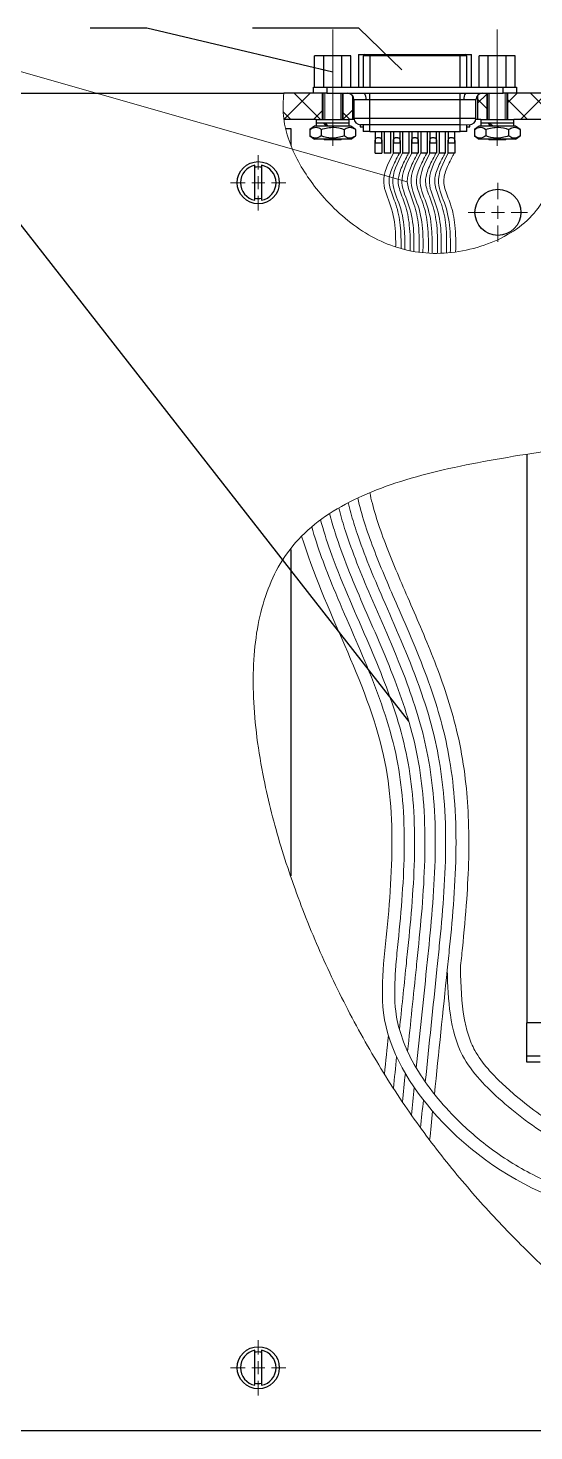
# Model space of a CAD drawing. Header units: millimetres. Extents: x 7140 to 8879, y -16257 to -5062.
# Drawn here: x 7286.9 to 7325.3, y -13418.6 to -13312 of the extents above; entities that cross this region are included whole.
import ezdxf

# ---------------------------------------------------------------- set-up
doc = ezdxf.new("R2010")
doc.units = ezdxf.units.MM
doc.linetypes.add('CENTERX2', pattern=[101.6, 63.5, -12.7, 12.7, -12.7])
doc.layers.add('OSN', color=7, linetype='Continuous', lineweight=60)
doc.layers.add('КА тонкая', color=7, linetype='Continuous', lineweight=15)
doc.styles.get("Standard").update_dxf_attribs({"font": 'ARIALN.TTF', "height": 3.4})
doc.dimstyles.new('SLDDIMSTYLE0', dxfattribs={"dimtxt": 0.18, "dimasz": 3.5, "dimexe": 0, "dimexo": 0.0625, "dimgap": 0, "dimtad": 0, "dimtih": 1, "dimtoh": 1, "dimdec": 0, "dimrnd": 1e-09, "dimzin": 0, "dimdsep": 46, "dimtxsty": 'Standard', "dimblk1": 'NONE', "dimblk2": 'NONE', "dimsah": 1, "dimcen": 0.09, "dimadec": 0, "dimazin": 0, "dimtfac": 3.5, "dimtdec": 0, "dimtofl": 0, "dimtmove": 0, "dimatfit": 3, "dimldrblk": 'NONE', "dimfxl": 1, "dimfrac": 2, "dimtolj": 1, "dimtzin": 0, "dimarcsym": 0})

# ---------------------------------------------------------------- blocks, each defined once
blk = doc.blocks.new('_None')
blk = doc.blocks.new('SW_CENTERMARKSYMBOL_4')
at = {"color": 0, "linetype": 'Continuous', "lineweight": 0}
for p, q in [((0, 1), (0, 2.25)), ((-1, 0), (-2.25, 0)), ((0, 0), (-0.5, 0)), ((0, 0), (0, 0.5)), ((0, 0), (0, -0.5)), ((0, 0), (0.5, 0)), ((1, 0), (2.25, 0)), ((0, -1), (0, -2.25))]:
    blk.add_line(p, q, dxfattribs=at)
blk = doc.blocks.new('SW_CENTERMARKSYMBOL_6')
at = {"color": 0, "linetype": 'Continuous', "lineweight": 0}
for p, q in [((0, 1), (0, 2.1)), ((-1, 0), (-2.1, 0)), ((0, 0), (-0.5, 0)), ((0, 0), (0, 0.5)), ((0, 0), (0, -0.5)), ((0, 0), (0.5, 0)), ((1, 0), (2.1, 0)), ((0, -1), (0, -2.1))]:
    blk.add_line(p, q, dxfattribs=at)
blk = doc.blocks.new('SW_CENTERMARKSYMBOL_7')
at = {"color": 0, "linetype": 'Continuous', "lineweight": 0}
for p, q in [((0, 1), (0, 2.1)), ((-1, 0), (-2.1, 0)), ((0, 0), (-0.5, 0)), ((0, 0), (0, 0.5)), ((0, 0), (0, -0.5)), ((0, 0), (0.5, 0)), ((1, 0), (2.1, 0)), ((0, -1), (0, -2.1))]:
    blk.add_line(p, q, dxfattribs=at)

msp = doc.modelspace()

# ---------------------------------------------------------------- hatches: boundary and pattern name
at = {"layer": 'КА тонкая', "linetype": 'ByBlock', "lineweight": 15, "ltscale": 20}
h = msp.add_hatch(dxfattribs=at)
h.set_pattern_fill('ANSI37', color=256, scale=0.5)
h.set_pattern_definition([(45, (0, 0.1311), (-1.12253202, 1.12253202), []), (135, (0, 0.1311), (-1.12253202, -1.12253202), [])])
edge = h.paths.add_edge_path()
edge.add_spline(control_points=[(7327.35515, -13318.97319), (7327.36174, -13318.82129), (7327.38719, -13318.1547), (7327.4012, -13317.48796), (7327.41201, -13316.97319)], knot_values=[0.944946779, 0.944946779, 0.944946779, 0.944946779, 0.957494678, 1, 1, 1, 1], degree=3, periodic=0)
edge.add_line((7327.41201, -13316.97319), (7323.95285, -13316.97319))
edge.add_line((7323.95285, -13316.97319), (7323.30035, -13316.97319))
edge.add_line((7323.30035, -13316.97319), (7323.30035, -13318.97319))
edge.add_line((7323.30035, -13318.97319), (7323.75035, -13318.97319))
edge.add_line((7323.75035, -13318.97319), (7327.35515, -13318.97319))
h.paths.add_polyline_path([(7321.70035, -13316.97319), (7321.38296, -13316.97319, 0.219549259), (7321.00285, -13317.14927), (7321.00285, -13318.97319), (7321.25035, -13318.97319), (7321.70035, -13318.97319)])
h.paths.add_polyline_path([(7311.50285, -13317.14926, 0.220369994), (7311.12118, -13316.97319), (7310.80535, -13316.97319), (7310.80535, -13318.97319), (7311.25535, -13318.97319), (7311.50285, -13318.97319)])
edge = h.paths.add_edge_path()
edge.add_line((7309.20535, -13316.97319), (7308.55285, -13316.97319))
edge.add_line((7308.55285, -13316.97319), (7306.29382, -13316.97319))
edge.add_spline(control_points=[(7306.29382, -13316.97319), (7306.25479, -13317.54263), (7306.20891, -13318.21194), (7306.28069, -13318.87454), (7306.2938, -13318.97319)], knot_values=[0, 0, 0, 0, 0.046881964, 0.05510323, 0.05510323, 0.05510323, 0.05510323], degree=3, periodic=0)
edge.add_line((7306.2938, -13318.97319), (7308.75535, -13318.97319))
edge.add_line((7308.75535, -13318.97319), (7309.20535, -13318.97319))
edge.add_line((7309.20535, -13318.97319), (7309.20535, -13316.97319))
edge = h.paths.add_edge_path()
edge.add_line((7331.00285, -13316.97319), (7330.80285, -13316.97319))
edge.add_line((7330.80285, -13316.97319), (7330.30285, -13316.97319))
edge.add_line((7330.30285, -13316.97319), (7327.95549, -13316.97319))
edge.add_spline(control_points=[(7327.95549, -13316.97319), (7327.87704, -13317.639), (7327.79859, -13318.30482), (7327.76235, -13318.97319)], knot_values=[0, 0, 0, 0, 0.037880583, 0.037880583, 0.037880583, 0.037880583], degree=3, periodic=0)
edge.add_line((7327.76235, -13318.97319), (7331.00285, -13318.97319))
edge.add_line((7331.00285, -13318.97319), (7331.00285, -13316.97319))
edge = h.paths.add_edge_path()
edge.add_spline(control_points=[(7358.70076, -13318.97319), (7358.57098, -13318.3007), (7358.39652, -13317.63694), (7358.22205, -13316.97319)], knot_values=[0.961230072, 0.961230072, 0.961230072, 0.961230072, 1, 1, 1, 1], degree=3, periodic=0)
edge.add_line((7358.22205, -13316.97319), (7354.55285, -13316.97319))
edge.add_line((7354.55285, -13316.97319), (7354.05285, -13316.97319))
edge.add_line((7354.05285, -13316.97319), (7353.85285, -13316.97319))
edge.add_line((7353.85285, -13316.97319), (7353.85285, -13317.47319))
edge.add_line((7353.85285, -13317.47319), (7354.55285, -13317.47319))
edge.add_line((7354.55285, -13317.47319), (7354.85285, -13317.47319))
edge.add_line((7354.85285, -13317.47319), (7354.85285, -13318.97319))
edge.add_line((7354.85285, -13318.97319), (7358.70076, -13318.97319))

# ---------------------------------------------------------------- linework, layer by layer
at = {"color": 7, "linetype": 'Continuous', "lineweight": 0}
for p, q in [((7274.64931, -13312.0261), (7315.67179, -13323.70698)), ((7309.3956, -13316.97319), (7309.3956, -13318.97319)), ((7310.6151, -13318.97319), (7310.6151, -13316.97319)), ((7321.8906, -13316.97319), (7321.8906, -13318.97319)), ((7323.1101, -13318.97319), (7323.1101, -13316.97319)), ((7320.38374, -13319.37319), (7319.68374, -13319.37319)), ((7309.3956, -13320.47319), (7309.3956, -13320.52319)), ((7310.6151, -13320.52319), (7310.6151, -13320.47319)), ((7321.8906, -13320.47319), (7321.8906, -13320.52319)), ((7323.1101, -13320.52319), (7323.1101, -13320.47319))]:
    msp.add_line(p, q, dxfattribs=at)
at = {"color": 7, "linetype": 'CENTERX2', "lineweight": 0, "ltscale": 0.5}
for p, q in [((7310.00535, -13318.52319), (7310.00535, -13312.12319)), ((7322.50035, -13318.52319), (7322.50035, -13312.12319)), ((7310.00535, -13314.97319), (7310.00535, -13320.97319)), ((7322.50035, -13314.97319), (7322.50035, -13320.97319))]:
    msp.add_line(p, q, dxfattribs=at)
at = {"color": 7, "linetype": 'Continuous', "lineweight": 30}
for p, q in [((7308.63415, -13316.52319), (7308.63415, -13314.12319)), ((7309.31975, -13314.12319), (7308.63415, -13314.12319)), ((7309.31975, -13316.52319), (7309.31975, -13314.12319)), ((7310.69095, -13314.12319), (7309.31975, -13314.12319)), ((7310.69095, -13316.52319), (7310.69095, -13314.12319)), ((7311.37656, -13314.12319), (7310.69095, -13314.12319)), ((7311.37656, -13316.52319), (7311.37656, -13314.12319)), ((7311.96737, -13314.02319), (7311.96737, -13316.52319)), ((7311.96737, -13314.02319), (7312.44697, -13314.02319)), ((7312.44697, -13314.02319), (7312.32196, -13314.14819)), ((7312.44697, -13314.02319), (7312.82197, -13314.02319)), ((7312.82197, -13314.14819), (7312.82197, -13314.02319)), ((7312.82197, -13314.02319), (7319.68374, -13314.02319)), ((7319.68374, -13314.14819), (7319.68374, -13314.02319)), ((7319.68374, -13314.02319), (7320.05874, -13314.02319)), ((7320.18374, -13314.14819), (7320.05874, -13314.02319)), ((7320.05874, -13314.02319), (7320.53834, -13314.02319)), ((7320.53834, -13316.52319), (7320.53834, -13314.02319)), ((7321.12914, -13316.52319), (7321.12914, -13314.12319)), ((7321.81475, -13314.12319), (7321.12914, -13314.12319)), ((7321.81475, -13316.52319), (7321.81475, -13314.12319)), ((7323.18596, -13314.12319), (7321.81475, -13314.12319)), ((7323.18596, -13316.52319), (7323.18596, -13314.12319)), ((7323.87156, -13314.12319), (7323.18596, -13314.12319)), ((7323.87156, -13316.52319), (7323.87156, -13314.12319)), ((7312.32196, -13314.14819), (7312.32196, -13316.52319)), ((7312.82197, -13314.14819), (7312.32196, -13314.14819)), ((7312.82197, -13314.14819), (7312.82197, -13316.52319)), ((7319.68374, -13314.14819), (7312.82197, -13314.14819)), ((7319.68374, -13316.52319), (7319.68374, -13314.14819)), ((7320.18374, -13314.14819), (7319.68374, -13314.14819)), ((7320.18374, -13316.52319), (7320.18374, -13314.14819)), ((7182.85285, -13316.97319), (7306.29382, -13316.97319)), ((7308.55285, -13316.97319), (7306.29382, -13316.97319)), ((7308.55285, -13316.97319), (7308.55285, -13316.52319)), ((7308.55285, -13316.52319), (7309.55285, -13316.52319)), ((7309.55285, -13316.97319), (7308.55285, -13316.97319)), ((7309.20535, -13316.97319), (7309.20535, -13318.97319)), ((7309.25535, -13316.97319), (7309.25535, -13318.97319)), ((7309.55285, -13316.52319), (7309.55285, -13316.97319)), ((7309.55285, -13316.52319), (7322.95285, -13316.52319)), ((7309.55285, -13316.97319), (7312.4127, -13316.97319)), ((7310.75535, -13318.97319), (7310.75535, -13316.97319)), ((7310.80535, -13318.97319), (7310.80535, -13316.97319)), ((7311.50285, -13317.14927), (7311.50285, -13318.97319)), ((7312.4127, -13316.97319), (7312.82197, -13316.97319)), ((7312.82197, -13316.97319), (7319.68374, -13316.97319)), ((7312.82197, -13317.47068), (7312.82197, -13316.97319)), ((7319.68374, -13316.97319), (7320.09301, -13316.97319)), ((7319.68374, -13317.47068), (7319.68374, -13316.97319)), ((7320.09301, -13316.97319), (7322.95285, -13316.97319)), ((7321.00285, -13317.14927), (7321.00285, -13318.97319)), ((7321.70035, -13316.97319), (7321.70035, -13318.97319)), ((7321.75035, -13316.97319), (7321.75035, -13318.97319)), ((7322.95285, -13316.97319), (7322.95285, -13316.52319)), ((7322.95285, -13316.52319), (7323.95285, -13316.52319)), ((7323.95285, -13316.97319), (7322.95285, -13316.97319)), ((7323.25035, -13318.97319), (7323.25035, -13316.97319)), ((7323.30035, -13318.97319), (7323.30035, -13316.97319)), ((7323.95285, -13316.52319), (7323.95285, -13316.97319)), ((7327.41201, -13316.97319), (7323.95285, -13316.97319)), ((7311.62196, -13317.47319), (7311.62196, -13318.87319)), ((7312.82197, -13317.47068), (7312.53307, -13317.47319)), ((7319.68374, -13317.47068), (7312.82197, -13317.47068)), ((7312.82197, -13318.87319), (7312.82197, -13317.47068)), ((7319.97263, -13317.47319), (7319.68374, -13317.47068)), ((7319.68374, -13318.87319), (7319.68374, -13317.47068)), ((7320.88374, -13318.87319), (7320.88374, -13317.47319)), ((7308.75535, -13318.97319), (7306.2938, -13318.97319)), ((7308.75535, -13318.97319), (7308.75535, -13319.22319)), ((7308.75535, -13318.97319), (7311.25535, -13318.97319)), ((7308.75535, -13319.22319), (7308.75535, -13319.47318)), ((7308.75535, -13319.22319), (7311.25535, -13319.22319)), ((7308.75535, -13319.22319), (7309.29413, -13319.22319)), ((7309.41738, -13319.22319), (7311.25535, -13319.22319)), ((7311.25535, -13319.22319), (7311.25535, -13318.97319)), ((7311.50285, -13318.97319), (7311.25535, -13318.97319)), ((7311.25535, -13319.47318), (7311.25535, -13319.22319)), ((7311.63207, -13318.97319), (7311.50285, -13318.97319)), ((7312.09237, -13319.37231), (7312.09237, -13319.52319)), ((7312.82197, -13319.37319), (7312.12196, -13319.37319)), ((7312.32196, -13319.37319), (7312.32196, -13319.87319)), ((7312.82197, -13319.37319), (7312.82197, -13318.87319)), ((7312.82197, -13318.87319), (7319.68374, -13318.87319)), ((7319.68374, -13319.37319), (7312.82197, -13319.37319)), ((7312.82197, -13319.87319), (7312.82197, -13319.37319)), ((7319.68374, -13319.37319), (7319.68374, -13318.87319)), ((7319.68374, -13319.87319), (7319.68374, -13319.37319)), ((7320.18374, -13319.87319), (7320.18374, -13319.37319)), ((7320.41334, -13319.52319), (7320.41334, -13319.37231)), ((7321.00285, -13318.97319), (7320.87364, -13318.97319)), ((7321.25035, -13318.97319), (7321.00285, -13318.97319)), ((7321.25035, -13318.97319), (7321.25035, -13319.22319)), ((7321.25035, -13318.97319), (7323.75035, -13318.97319)), ((7321.25035, -13319.22319), (7321.25035, -13319.47318)), ((7321.25035, -13319.22319), (7323.75035, -13319.22319)), ((7321.25035, -13319.22319), (7321.78913, -13319.22319)), ((7321.91238, -13319.22319), (7323.75035, -13319.22319)), ((7323.75035, -13319.22319), (7323.75035, -13318.97319)), ((7327.35515, -13318.97319), (7323.75035, -13318.97319)), ((7323.75035, -13319.47318), (7323.75035, -13319.22319)), ((7306.85285, -13319.67319), (7306.47369, -13319.67319)), ((7306.85285, -13320.91327), (7306.85285, -13319.67319)), ((7308.6233, -13319.47318), (7308.2733, -13319.72319)), ((7308.2733, -13319.72319), (7308.2733, -13320.22319)), ((7308.2733, -13320.22319), (7308.6233, -13320.47319)), ((7311.20224, -13319.47318), (7308.6233, -13319.47318)), ((7311.20224, -13320.47319), (7308.6233, -13320.47319)), ((7309.13933, -13319.72319), (7309.13933, -13320.22319)), ((7309.33035, -13320.47319), (7309.38035, -13320.52319)), ((7310.63035, -13320.52319), (7310.68035, -13320.47319)), ((7310.87138, -13319.72319), (7310.87138, -13320.22319)), ((7311.3874, -13319.47318), (7311.20224, -13319.47318)), ((7311.3874, -13320.47319), (7311.20224, -13320.47319)), ((7311.7374, -13319.72319), (7311.3874, -13319.47318)), ((7311.3874, -13320.47319), (7311.7374, -13320.22319)), ((7311.7374, -13319.72319), (7311.7374, -13320.22319)), ((7312.09237, -13319.52319), (7312.32196, -13319.52319)), ((7312.82197, -13319.87319), (7312.32196, -13319.87319)), ((7312.82197, -13319.87319), (7319.68374, -13319.87319)), ((7313.23285, -13319.87319), (7313.23285, -13320.77319)), ((7313.73285, -13320.77319), (7313.73285, -13319.87319)), ((7313.92535, -13319.87319), (7313.92535, -13320.77319)), ((7313.92535, -13320.42319), (7313.92535, -13320.77319)), ((7314.42535, -13320.77319), (7314.42535, -13319.87319)), ((7314.42535, -13320.77319), (7314.42535, -13320.42319)), ((7314.61785, -13319.87319), (7314.61785, -13320.77319)), ((7315.11785, -13320.77319), (7315.11785, -13319.87319)), ((7315.31035, -13319.87319), (7315.31035, -13320.77319)), ((7315.31035, -13320.42319), (7315.31035, -13320.77319)), ((7315.81035, -13320.77319), (7315.81035, -13319.87319)), ((7315.81035, -13320.77319), (7315.81035, -13320.42319)), ((7316.00285, -13319.87319), (7316.00285, -13320.77319)), ((7316.50285, -13320.77319), (7316.50285, -13319.87319)), ((7316.69535, -13319.87319), (7316.69535, -13320.77319)), ((7316.69535, -13320.42319), (7316.69535, -13320.77319)), ((7317.19535, -13320.77319), (7317.19535, -13319.87319)), ((7317.19535, -13320.77319), (7317.19535, -13320.42319)), ((7317.38785, -13319.87319), (7317.38785, -13320.77319)), ((7317.88785, -13320.77319), (7317.88785, -13319.87319)), ((7318.08035, -13319.87319), (7318.08035, -13320.77319)), ((7318.08035, -13320.42319), (7318.08035, -13320.77319)), ((7318.58035, -13320.77319), (7318.58035, -13319.87319)), ((7318.58035, -13320.77319), (7318.58035, -13320.42319)), ((7318.77285, -13319.87319), (7318.77285, -13320.77319)), ((7319.27285, -13320.77319), (7319.27285, -13319.87319)), ((7320.18374, -13319.87319), (7319.68374, -13319.87319)), ((7320.18374, -13319.52319), (7320.41334, -13319.52319)), ((7321.1183, -13319.47318), (7320.7683, -13319.72319)), ((7320.7683, -13319.72319), (7320.7683, -13320.22319)), ((7320.7683, -13320.22319), (7321.1183, -13320.47319)), ((7323.69724, -13319.47318), (7321.1183, -13319.47318)), ((7323.69724, -13320.47319), (7321.1183, -13320.47319)), ((7321.63433, -13319.72319), (7321.63433, -13320.22319)), ((7321.82535, -13320.47319), (7321.87535, -13320.52319)), ((7323.12535, -13320.52319), (7323.17535, -13320.47319)), ((7323.36638, -13319.72319), (7323.36638, -13320.22319)), ((7323.8824, -13319.47318), (7323.69724, -13319.47318)), ((7323.8824, -13320.47319), (7323.69724, -13320.47319)), ((7324.2324, -13319.72319), (7323.8824, -13319.47318)), ((7323.8824, -13320.47319), (7324.2324, -13320.22319)), ((7324.2324, -13319.72319), (7324.2324, -13320.22319)), ((7310.54662, -13320.52319), (7309.38035, -13320.52319)), ((7310.63035, -13320.52319), (7310.54662, -13320.52319)), ((7313.23285, -13321.52319), (7313.23285, -13320.77319)), ((7313.73285, -13320.77319), (7313.23285, -13320.77319)), ((7313.23285, -13321.52319), (7313.73285, -13321.52319)), ((7313.73285, -13320.77319), (7313.73285, -13321.52319)), ((7313.92535, -13320.77319), (7313.92535, -13321.52319)), ((7314.42535, -13321.52319), (7313.92535, -13321.52319)), ((7314.42535, -13321.52319), (7314.42535, -13320.77319)), ((7314.61785, -13321.52319), (7314.61785, -13320.77319)), ((7315.11785, -13320.77319), (7314.61785, -13320.77319)), ((7315.11785, -13321.52319), (7314.61785, -13321.52319)), ((7315.11785, -13320.77319), (7315.11785, -13321.52319)), ((7315.31035, -13320.77319), (7315.31035, -13321.52319)), ((7315.81035, -13321.52319), (7315.31035, -13321.52319)), ((7315.81035, -13321.52319), (7315.81035, -13320.77319)), ((7316.00285, -13321.52319), (7316.00285, -13320.77319)), ((7316.50285, -13320.77319), (7316.00285, -13320.77319)), ((7316.50285, -13321.52319), (7316.00285, -13321.52319)), ((7316.50285, -13320.77319), (7316.50285, -13321.52319)), ((7316.69535, -13320.77319), (7316.69535, -13321.52319)), ((7317.19535, -13321.52319), (7316.69535, -13321.52319)), ((7317.19535, -13321.52319), (7317.19535, -13320.77319)), ((7317.88785, -13320.77319), (7317.38785, -13320.77319)), ((7317.38785, -13321.52319), (7317.38785, -13320.77319)), ((7317.88785, -13321.52319), (7317.38785, -13321.52319)), ((7317.88785, -13320.77319), (7317.88785, -13321.52319)), ((7318.08035, -13320.77319), (7318.08035, -13321.52319)), ((7318.58035, -13321.52319), (7318.08035, -13321.52319)), ((7318.58035, -13321.52319), (7318.58035, -13320.77319)), ((7318.77285, -13321.52319), (7318.77285, -13320.77319)), ((7319.27285, -13320.77319), (7318.77285, -13320.77319)), ((7319.27285, -13321.52319), (7318.77285, -13321.52319)), ((7319.27285, -13320.77319), (7319.27285, -13321.52319)), ((7323.04162, -13320.52319), (7321.87535, -13320.52319)), ((7323.12535, -13320.52319), (7323.04162, -13320.52319)), ((7304.10285, -13325.09984), (7304.10285, -13322.44654)), ((7304.60285, -13322.44654), (7304.60285, -13325.09984)), ((7324.75285, -13344.39596), (7324.75285, -13387.57319)), ((7306.85285, -13376.41151), (7306.85285, -13351.63825)), ((7334.75285, -13387.57319), (7324.75285, -13387.57319)), ((7324.75285, -13390.07319), (7324.75285, -13387.57319)), ((7324.75285, -13390.57319), (7324.75285, -13390.07319)), ((7324.75285, -13390.07319), (7325.75285, -13390.07319)), ((7325.75285, -13390.57319), (7324.75285, -13390.57319)), ((7304.10285, -13415.09984), (7304.10285, -13412.44654)), ((7304.60285, -13412.44654), (7304.60285, -13415.09984)), ((7340.11346, -13418.57319), (7182.85285, -13418.57319))]:
    msp.add_line(p, q, dxfattribs=at)
at = {"color": 8, "linetype": 'Continuous', "lineweight": 30}
for p, q in [((7312.53307, -13317.47319), (7311.62196, -13317.47319)), ((7320.88374, -13317.47319), (7319.97263, -13317.47319)), ((7311.62196, -13318.87319), (7312.82197, -13318.87319)), ((7319.68374, -13318.87319), (7320.88374, -13318.87319))]:
    msp.add_line(p, q, dxfattribs=at)
at = {"color": 7, "linetype": 'Continuous', "lineweight": 30}
for centre, radius in [((7304.35285, -13323.77319), 1.6), ((7322.55285, -13326.02319), 1.75), ((7304.35285, -13413.77319), 1.6)]:
    msp.add_circle(centre, radius, dxfattribs=at)
for centre, radius, start, end in [((7311.12196, -13317.47319), 0.5, 0, 90), ((7311.92358, -13317.35543), 0.62076, 349.0646672, 38.0072547), ((7320.58213, -13317.35543), 0.62076, 141.9925818, 190.9350927), ((7321.38374, -13317.47319), 0.5, 90, 180), ((7312.12196, -13318.87319), 0.5, 180, 270), ((7320.38374, -13318.87319), 0.5, 270, 0), ((7304.35285, -13323.77319), 1.35, 100.6719293, 259.3280707), ((7304.35285, -13323.77319), 1.2, 77.9753008, 102.0246992), ((7304.35285, -13323.77319), 1.35, 280.6719293, 79.3280707), ((7304.35285, -13323.77319), 1.2, 257.9753008, 282.0246992), ((7304.35285, -13413.77319), 1.35, 100.6719293, 259.3280707), ((7304.35285, -13413.77319), 1.2, 77.9753008, 102.0246992), ((7304.35285, -13413.77319), 1.35, 280.6719293, 79.3280707), ((7304.35285, -13413.77319), 1.2, 257.9753008, 282.0246992)]:
    msp.add_arc(centre, radius, start, end, dxfattribs=at)
for centre, start_param, end_param in [((7310.00535, -13319.5439), 4.280024466, 4.482895931), ((7310.00535, -13319.40248), 4.395566827, 4.596093443), ((7322.50035, -13319.5439), 4.280024466, 4.482895931), ((7322.50035, -13319.40248), 4.395566827, 4.596093443)]:
    msp.add_ellipse(centre, major_axis=(1.23136, -1.23136), ratio=0.174637889, start_param=start_param, end_param=end_param, dxfattribs=at)
at = {"color": 7, "linetype": 'Continuous', "lineweight": 0}
for points, knots in [([(7306.29382, -13316.97319), (7306.25479, -13317.54263), (7306.17649, -13318.685), (7306.57675, -13320.38466), (7307.26206, -13322.00469), (7308.20426, -13323.52891), (7309.41878, -13325.04794), (7310.90008, -13326.50343), (7312.68617, -13327.77661), (7314.66024, -13328.69172), (7316.80701, -13329.17037), (7319.04553, -13329.14504), (7321.25199, -13328.67926), (7323.28496, -13327.8071), (7325.00922, -13326.55464), (7326.23359, -13324.8822), (7326.92727, -13322.92469), (7327.26557, -13320.77961), (7327.37418, -13318.77442), (7327.4012, -13317.48796), (7327.41201, -13316.97319)], [0, 0, 0, 0, 0.046881964, 0.094049774, 0.142362892, 0.191730165, 0.241419444, 0.302642339, 0.362558677, 0.421612758, 0.481076089, 0.542549146, 0.604977998, 0.666076765, 0.723977908, 0.778735982, 0.834356557, 0.893776195, 0.957494678, 1, 1, 1, 1]), ([(7398.75285, -13332.33985), (7397.97715, -13331.80179), (7396.44398, -13330.73832), (7393.84348, -13329.68083), (7391.1138, -13329.0279), (7388.24123, -13328.76721), (7385.24098, -13328.84417), (7382.11696, -13329.21827), (7378.40863, -13329.93869), (7374.10189, -13331.07696), (7369.1891, -13332.63468), (7364.09901, -13334.39799), (7358.85203, -13336.26083), (7353.01162, -13338.27382), (7346.58533, -13340.28956), (7339.57108, -13342.05015), (7332.54147, -13343.23635), (7326.64102, -13344.07638), (7321.94878, -13344.84033), (7318.46066, -13345.53611), (7315.23256, -13346.38563), (7312.31047, -13347.4525), (7309.74091, -13348.80731), (7307.57372, -13350.52827), (7305.97933, -13352.59808), (7304.92383, -13354.9088), (7304.27573, -13357.37225), (7303.96055, -13360.05837), (7303.95028, -13362.93221), (7304.22106, -13365.95932), (7304.85775, -13369.74332), (7306.01762, -13374.24636), (7307.80962, -13379.36989), (7310.01659, -13384.43462), (7312.55628, -13389.29171), (7315.36937, -13393.81451), (7318.39464, -13397.91627), (7321.57555, -13401.64029), (7325.21737, -13405.41144), (7329.35466, -13409.2508), (7333.97037, -13413.24615), (7337.57643, -13416.32604), (7339.60983, -13418.1271), (7340.11346, -13418.57319)], [0, 0, 0, 0, 0.015967029, 0.031558468, 0.047256066, 0.063427175, 0.08031716, 0.098063592, 0.116719171, 0.144335316, 0.173548472, 0.204099113, 0.235678973, 0.267965835, 0.308851692, 0.349857014, 0.39047941, 0.429671009, 0.450931915, 0.471087153, 0.489964735, 0.507485095, 0.523727884, 0.539024723, 0.554046277, 0.567560626, 0.581842856, 0.597072618, 0.613301761, 0.630492792, 0.648548028, 0.678318788, 0.709219485, 0.740501281, 0.771922841, 0.802082813, 0.830729155, 0.858266292, 0.885073221, 0.919585682, 0.953938193, 0.988591501, 1, 1, 1, 1])]:
    msp.add_open_spline(points, degree=3, knots=knots, dxfattribs=at)
at = {"color": 7, "linetype": 'Continuous', "lineweight": 30}
for points, knots in [([(7308.2733, -13319.72319), (7308.43286, -13319.63522), (7308.72306, -13319.47522), (7309.0101, -13319.64621), (7309.13933, -13319.72319)], [0, 0, 0, 0, 0.549816688, 1, 1, 1, 1]), ([(7309.13933, -13320.22319), (7308.97977, -13320.31115), (7308.68957, -13320.47115), (7308.40252, -13320.30016), (7308.2733, -13320.22319)], [0, 0, 0, 0, 0.549817586, 1, 1, 1, 1]), ([(7309.13933, -13319.72319), (7309.45844, -13319.63522), (7310.03884, -13319.47522), (7310.61293, -13319.64621), (7310.87138, -13319.72319)], [0, 0, 0, 0, 0.5498173497, 1, 1, 1, 1]), ([(7310.87138, -13320.22319), (7310.55226, -13320.31115), (7309.97187, -13320.47115), (7309.39777, -13320.30016), (7309.13933, -13320.22319)], [0, 0, 0, 0, 0.5498173497, 1, 1, 1, 1]), ([(7310.87138, -13319.72319), (7310.98152, -13319.65682), (7311.22626, -13319.50935), (7311.52871, -13319.5828), (7311.69914, -13319.69744), (7311.7374, -13319.72319)], [0, 0, 0, 0, 0.3882309961, 0.8626398262, 1, 1, 1, 1]), ([(7311.7374, -13320.22319), (7311.69914, -13320.24893), (7311.52871, -13320.36357), (7311.22626, -13320.43702), (7310.98152, -13320.28955), (7310.87138, -13320.22319)], [0, 0, 0, 0, 0.1373601738, 0.6117690039, 1, 1, 1, 1]), ([(7313.23285, -13320.77319), (7313.23254, -13320.7171), (7313.23197, -13320.61543), (7313.24214, -13320.49486), (7313.27518, -13320.41786), (7313.32662, -13320.37184), (7313.39356, -13320.34711), (7313.46916, -13320.3383), (7313.54342, -13320.34226), (7313.61041, -13320.35903), (7313.6642, -13320.3906), (7313.70602, -13320.44446), (7313.73026, -13320.53588), (7313.73295, -13320.65284), (7313.73288, -13320.73842), (7313.73285, -13320.77319)], [0, 0, 0, 0, 0.1287238245, 0.2333437395, 0.3080680775, 0.3702891127, 0.4327351315, 0.4899361039, 0.545877961, 0.6017537299, 0.6580236947, 0.7170328882, 0.8028833199, 0.9199140872, 1, 1, 1, 1]), ([(7314.61785, -13320.77319), (7314.61754, -13320.7171), (7314.61698, -13320.61543), (7314.62713, -13320.49486), (7314.66018, -13320.41786), (7314.71162, -13320.37184), (7314.77856, -13320.34711), (7314.85416, -13320.3383), (7314.92842, -13320.34226), (7314.99541, -13320.35903), (7315.0492, -13320.3906), (7315.09102, -13320.44446), (7315.11526, -13320.53588), (7315.11795, -13320.65284), (7315.11788, -13320.73842), (7315.11785, -13320.77319)], [0, 0, 0, 0, 0.128723774, 0.233343468, 0.30806776, 0.370287907, 0.432735078, 0.489936016, 0.545879262, 0.601754997, 0.658023901, 0.717033059, 0.802883439, 0.919914136, 1, 1, 1, 1]), ([(7316.00285, -13320.77319), (7316.00254, -13320.7171), (7316.00198, -13320.61543), (7316.01213, -13320.49486), (7316.04518, -13320.41786), (7316.09662, -13320.37184), (7316.16356, -13320.34711), (7316.23916, -13320.3383), (7316.31342, -13320.34226), (7316.38041, -13320.35903), (7316.4342, -13320.3906), (7316.47602, -13320.44446), (7316.50026, -13320.53588), (7316.50295, -13320.65284), (7316.50288, -13320.73842), (7316.50285, -13320.77319)], [0, 0, 0, 0, 0.128723732, 0.233343402, 0.308067679, 0.370287811, 0.432734969, 0.489937287, 0.545879098, 0.601754821, 0.658023712, 0.717032857, 0.80288356, 0.919914153, 1, 1, 1, 1]), ([(7317.38785, -13320.77319), (7317.38754, -13320.7171), (7317.38698, -13320.61543), (7317.39713, -13320.49486), (7317.43018, -13320.41786), (7317.48162, -13320.37184), (7317.54856, -13320.34711), (7317.62416, -13320.3383), (7317.69842, -13320.34226), (7317.76541, -13320.35903), (7317.8192, -13320.3906), (7317.86102, -13320.44446), (7317.88526, -13320.53588), (7317.88795, -13320.65284), (7317.88788, -13320.73842), (7317.88785, -13320.77319)], [0, 0, 0, 0, 0.128723814, 0.233343552, 0.308068352, 0.370288525, 0.432734532, 0.489936887, 0.545878733, 0.601754492, 0.65802342, 0.717032602, 0.80288336, 0.919914105, 1, 1, 1, 1]), ([(7318.77285, -13320.77319), (7318.77254, -13320.7171), (7318.77197, -13320.61543), (7318.78213, -13320.49486), (7318.81518, -13320.41786), (7318.86662, -13320.37184), (7318.93356, -13320.34711), (7319.00915, -13320.3383), (7319.08342, -13320.34226), (7319.15041, -13320.35903), (7319.2042, -13320.3906), (7319.24602, -13320.44446), (7319.27026, -13320.53588), (7319.27295, -13320.65284), (7319.27288, -13320.73842), (7319.27285, -13320.77319)], [0, 0, 0, 0, 0.128723769, 0.233343469, 0.308068244, 0.370288394, 0.432734379, 0.489936714, 0.545878541, 0.60175428, 0.658023188, 0.717033044, 0.802883429, 0.919914134, 1, 1, 1, 1]), ([(7320.7683, -13319.72319), (7320.92786, -13319.63522), (7321.21806, -13319.47522), (7321.5051, -13319.64621), (7321.63433, -13319.72319)], [0, 0, 0, 0, 0.549816453, 1, 1, 1, 1]), ([(7321.63433, -13320.22319), (7321.47477, -13320.31115), (7321.18457, -13320.47115), (7320.89753, -13320.30016), (7320.7683, -13320.22319)], [0, 0, 0, 0, 0.549817351, 1, 1, 1, 1]), ([(7321.63433, -13319.72319), (7321.95344, -13319.63522), (7322.53384, -13319.47522), (7323.10793, -13319.64621), (7323.36638, -13319.72319)], [0, 0, 0, 0, 0.5498173497, 1, 1, 1, 1]), ([(7323.36638, -13320.22319), (7323.04726, -13320.31115), (7322.46687, -13320.47115), (7321.89277, -13320.30016), (7321.63433, -13320.22319)], [0, 0, 0, 0, 0.5498173497, 1, 1, 1, 1]), ([(7323.36638, -13319.72319), (7323.47652, -13319.65682), (7323.72126, -13319.50935), (7324.02371, -13319.5828), (7324.19414, -13319.69744), (7324.2324, -13319.72319)], [0, 0, 0, 0, 0.388231514, 0.862639825, 1, 1, 1, 1]), ([(7324.2324, -13320.22319), (7324.19414, -13320.24893), (7324.02371, -13320.36357), (7323.72126, -13320.43702), (7323.47652, -13320.28955), (7323.36638, -13320.22319)], [0, 0, 0, 0, 0.137360175, 0.611768486, 1, 1, 1, 1])]:
    msp.add_open_spline(points, degree=3, knots=knots, dxfattribs=at)
at = {"layer": 'OSN', "linetype": 'ByBlock', "lineweight": 0, "ltscale": 20}
for points in [[(7306.82812, -13320.93886), (7306.83161, -13320.51697), (7306.8351, -13320.09508), (7306.83859, -13319.67319)], [(7313.93636, -13391.47806), (7314.03738, -13390.5018), (7314.13841, -13389.52555), (7314.23943, -13388.54929)], [(7314.61525, -13392.55055), (7314.69734, -13391.75726), (7314.77943, -13390.96398), (7314.86152, -13390.1707)], [(7315.29795, -13393.58613), (7315.37236, -13392.86709), (7315.44677, -13392.14805), (7315.52118, -13391.42901)], [(7315.98431, -13394.58649), (7316.0564, -13393.8898), (7316.1285, -13393.1931), (7316.20059, -13392.49641)], [(7316.67408, -13395.55388), (7316.747, -13394.84916), (7316.81993, -13394.14443), (7316.89285, -13393.43971)], [(7317.36701, -13396.49063), (7317.44281, -13395.75813), (7317.51861, -13395.02563), (7317.59441, -13394.29312)]]:
    msp.add_open_spline(points, degree=3, dxfattribs=at)
for points, knots in [([(7314.61785, -13321.52319), (7314.22726, -13322.27342), (7313.53633, -13323.60054), (7314.53155, -13325.56837), (7314.77952, -13327.21072), (7314.79106, -13328.26521), (7314.78645, -13328.65203)], [0, 0, 0, 0, 2.369008243, 4.190639216, 6.197619475, 7.356956026, 7.356956026, 7.356956026, 7.356956026]), ([(7315.07739, -13321.52319), (7315.05555, -13321.56514), (7315.0337, -13321.6071), (7315.01186, -13321.64905), (7315.00103, -13321.66985), (7314.9902, -13321.69065), (7314.97939, -13321.71141), (7314.88181, -13321.89884), (7314.78605, -13322.0829), (7314.52414, -13322.62367), (7314.38523, -13322.96893), (7314.29492, -13323.43417), (7314.28216, -13323.57456), (7314.29254, -13323.87171), (7314.32428, -13324.0394), (7314.42704, -13324.40267), (7314.49762, -13324.59519), (7314.64654, -13324.98736), (7314.7242, -13325.18615), (7314.97137, -13325.92805), (7315.0738, -13326.46599), (7315.19433, -13327.59723), (7315.20224, -13328.18975), (7315.19257, -13328.77527)], [-0.197771101, -0.197771101, -0.197771101, -0.197771101, -0.0655492, -0.0655492, -0.0655492, 0, 0, 0, 0.591844956, 0.591844956, 1.775534867, 1.775534867, 2.31676202, 2.31676202, 2.953862834, 2.953862834, 3.590963648, 3.590963648, 4.193766101, 4.193766101, 5.74365834, 5.74365834, 7.473484632, 7.473484632, 7.473484632, 7.473484632]), ([(7315.31035, -13321.52319), (7314.91976, -13322.27342), (7314.22883, -13323.60054), (7315.22405, -13325.56837), (7315.48186, -13327.27588), (7315.48443, -13328.39708), (7315.47587, -13328.8502)], [0, 0, 0, 0, 2.369008243, 4.190639216, 6.197619475, 7.554871231, 7.554871231, 7.554871231, 7.554871231]), ([(7315.76989, -13321.52319), (7315.74805, -13321.56514), (7315.7262, -13321.6071), (7315.70436, -13321.64905), (7315.69353, -13321.66985), (7315.6827, -13321.69065), (7315.67189, -13321.71141), (7315.57431, -13321.89884), (7315.47855, -13322.0829), (7315.21664, -13322.62367), (7315.07773, -13322.96893), (7314.98742, -13323.43417), (7314.97466, -13323.57456), (7314.98504, -13323.87171), (7315.01678, -13324.0394), (7315.11954, -13324.40267), (7315.19012, -13324.59519), (7315.33904, -13324.98736), (7315.4167, -13325.18615), (7315.66387, -13325.92805), (7315.7663, -13326.46599), (7315.89288, -13327.65396), (7315.89574, -13328.3024), (7315.88187, -13328.94211)], [-0.197771101, -0.197771101, -0.197771101, -0.197771101, -0.0655492, -0.0655492, -0.0655492, 0, 0, 0, 0.591844956, 0.591844956, 1.775534867, 1.775534867, 2.31676202, 2.31676202, 2.953862834, 2.953862834, 3.590963648, 3.590963648, 4.193766101, 4.193766101, 5.74365834, 5.74365834, 7.637971753, 7.637971753, 7.637971753, 7.637971753]), ([(7316.00285, -13321.52319), (7315.61226, -13322.27342), (7314.92133, -13323.60054), (7315.91655, -13325.56837), (7316.18157, -13327.32369), (7316.17685, -13328.49388), (7316.16532, -13328.99564)], [0, 0, 0, 0, 2.369008243, 4.190639216, 6.197619475, 7.700061836, 7.700061836, 7.700061836, 7.700061836]), ([(7316.46239, -13321.52319), (7316.44055, -13321.56514), (7316.4187, -13321.6071), (7316.39686, -13321.64905), (7316.38603, -13321.66985), (7316.3752, -13321.69065), (7316.36439, -13321.71141), (7316.26681, -13321.89884), (7316.17105, -13322.0829), (7315.90914, -13322.62367), (7315.77023, -13322.96893), (7315.67992, -13323.43417), (7315.66716, -13323.57456), (7315.67754, -13323.87171), (7315.70928, -13324.0394), (7315.81204, -13324.40267), (7315.88262, -13324.59519), (7316.03154, -13324.98736), (7316.1092, -13325.18615), (7316.35637, -13325.92805), (7316.4588, -13326.46599), (7316.58956, -13327.69321), (7316.58834, -13328.38028), (7316.57171, -13329.05729)], [-0.197771101, -0.197771101, -0.197771101, -0.197771101, -0.0655492, -0.0655492, -0.0655492, 0, 0, 0, 0.591844956, 0.591844956, 1.775534867, 1.775534867, 2.31676202, 2.31676202, 2.953862834, 2.953862834, 3.590963648, 3.590963648, 4.193766101, 4.193766101, 5.74365834, 5.74365834, 7.75175544, 7.75175544, 7.75175544, 7.75175544]), ([(7316.69535, -13321.52319), (7316.30476, -13322.27342), (7315.61383, -13323.60054), (7316.60905, -13325.56837), (7316.87875, -13327.35465), (7316.86897, -13328.5566), (7316.85555, -13329.08985)], [0, 0, 0, 0, 2.369008243, 4.190639216, 6.197619475, 7.794089947, 7.794089947, 7.794089947, 7.794089947]), ([(7317.15489, -13321.52319), (7317.13305, -13321.56514), (7317.1112, -13321.6071), (7317.08936, -13321.64905), (7317.07853, -13321.66985), (7317.0677, -13321.69065), (7317.05689, -13321.71141), (7316.95931, -13321.89884), (7316.86355, -13322.0829), (7316.60164, -13322.62367), (7316.46273, -13322.96893), (7316.37242, -13323.43417), (7316.35966, -13323.57456), (7316.37004, -13323.87171), (7316.40178, -13324.0394), (7316.50454, -13324.40267), (7316.57512, -13324.59519), (7316.72404, -13324.98736), (7316.8017, -13325.18615), (7317.04887, -13325.92805), (7317.1513, -13326.46599), (7317.2844, -13327.71518), (7317.28069, -13328.42387), (7317.26258, -13329.1217)], [-0.197771101, -0.197771101, -0.197771101, -0.197771101, -0.0655492, -0.0655492, -0.0655492, 0, 0, 0, 0.591844956, 0.591844956, 1.775534867, 1.775534867, 2.31676202, 2.31676202, 2.953862834, 2.953862834, 3.590963648, 3.590963648, 4.193766101, 4.193766101, 5.74365834, 5.74365834, 7.815468721, 7.815468721, 7.815468721, 7.815468721]), ([(7317.38785, -13321.52319), (7316.99726, -13322.27342), (7316.30633, -13323.60054), (7317.30155, -13325.56837), (7317.57343, -13327.36912), (7317.5612, -13328.58593), (7317.54692, -13329.13391)], [0, 0, 0, 0, 2.369008243, 4.190639216, 6.197619475, 7.838053619, 7.838053619, 7.838053619, 7.838053619]), ([(7317.84739, -13321.52319), (7317.82555, -13321.56514), (7317.8037, -13321.6071), (7317.78186, -13321.64905), (7317.77103, -13321.66985), (7317.7602, -13321.69065), (7317.74939, -13321.71141), (7317.65181, -13321.89884), (7317.55605, -13322.0829), (7317.29414, -13322.62367), (7317.15523, -13322.96893), (7317.06492, -13323.43417), (7317.05216, -13323.57456), (7317.06254, -13323.87171), (7317.09428, -13324.0394), (7317.19704, -13324.40267), (7317.26762, -13324.59519), (7317.41654, -13324.98736), (7317.4942, -13325.18615), (7317.74137, -13325.92805), (7317.8438, -13326.46599), (7317.97747, -13327.72058), (7317.97313, -13328.43457), (7317.95467, -13329.13751)], [-0.197771101, -0.197771101, -0.197771101, -0.197771101, -0.0655492, -0.0655492, -0.0655492, 0, 0, 0, 0.591844956, 0.591844956, 1.775534867, 1.775534867, 2.31676202, 2.31676202, 2.953862834, 2.953862834, 3.590963648, 3.590963648, 4.193766101, 4.193766101, 5.74365834, 5.74365834, 7.831114326, 7.831114326, 7.831114326, 7.831114326]), ([(7318.08035, -13321.52319), (7317.68976, -13322.27342), (7316.99883, -13323.60054), (7317.99405, -13325.56837), (7318.26577, -13327.36803), (7318.25372, -13328.58371), (7318.2395, -13329.13058)], [0, 0, 0, 0, 2.369008243, 4.190639216, 6.197619475, 7.834727406, 7.834727406, 7.834727406, 7.834727406]), ([(7318.53989, -13321.52319), (7318.51805, -13321.56514), (7318.4962, -13321.6071), (7318.47436, -13321.64905), (7318.46353, -13321.66985), (7318.4527, -13321.69065), (7318.44189, -13321.71141), (7318.34431, -13321.89884), (7318.24855, -13322.0829), (7317.98664, -13322.62367), (7317.84773, -13322.96893), (7317.75742, -13323.43417), (7317.74466, -13323.57456), (7317.75504, -13323.87171), (7317.78678, -13324.0394), (7317.88954, -13324.40267), (7317.96012, -13324.59519), (7318.10904, -13324.98736), (7318.1867, -13325.18615), (7318.43387, -13325.92805), (7318.5363, -13326.46599), (7318.66888, -13327.71032), (7318.66573, -13328.41422), (7318.64795, -13329.10745)], [-0.197771101, -0.197771101, -0.197771101, -0.197771101, -0.0655492, -0.0655492, -0.0655492, 0, 0, 0, 0.591844956, 0.591844956, 1.775534867, 1.775534867, 2.31676202, 2.31676202, 2.953862834, 2.953862834, 3.590963648, 3.590963648, 4.193766101, 4.193766101, 5.74365834, 5.74365834, 7.801365345, 7.801365345, 7.801365345, 7.801365345]), ([(7318.77285, -13321.52319), (7318.38226, -13322.27342), (7317.69133, -13323.60054), (7318.68655, -13325.56837), (7318.95587, -13327.35216), (7318.94651, -13328.55156), (7318.93324, -13329.08228)], [0, 0, 0, 0, 2.369008243, 4.190639216, 6.197619475, 7.786529687, 7.786529687, 7.786529687, 7.786529687]), ([(7319.23239, -13321.52319), (7319.21055, -13321.56514), (7319.1887, -13321.6071), (7319.16686, -13321.64905), (7319.15603, -13321.66985), (7319.1452, -13321.69065), (7319.13439, -13321.71141), (7319.03681, -13321.89884), (7318.94105, -13322.0829), (7318.67914, -13322.62367), (7318.54023, -13322.96893), (7318.44992, -13323.43417), (7318.43716, -13323.57456), (7318.44754, -13323.87171), (7318.47928, -13324.0394), (7318.58204, -13324.40267), (7318.65262, -13324.59519), (7318.80154, -13324.98736), (7318.8792, -13325.18615), (7319.12637, -13325.92805), (7319.2288, -13326.46599), (7319.35869, -13327.68509), (7319.35836, -13328.36416), (7319.34228, -13329.03347)], [-0.197771101, -0.197771101, -0.197771101, -0.197771101, -0.0655492, -0.0655492, -0.0655492, 0, 0, 0, 0.591844956, 0.591844956, 1.775534867, 1.775534867, 2.31676202, 2.31676202, 2.953862834, 2.953862834, 3.590963648, 3.590963648, 4.193766101, 4.193766101, 5.74365834, 5.74365834, 7.728208543, 7.728208543, 7.728208543, 7.728208543]), ([(7317.03532, -13392.06292), (7317.3299, -13389.21626), (7317.62448, -13386.3696), (7317.91905, -13383.52293), (7317.9194, -13383.51957), (7317.91975, -13383.51621), (7317.9201, -13383.51284), (7317.98104, -13382.92393), (7318.0425, -13382.33005), (7318.22166, -13380.5347), (7318.33428, -13379.31919), (7318.59339, -13375.62367), (7318.66369, -13373.08976), (7318.36193, -13369.43446), (7318.22362, -13368.35094), (7317.85219, -13366.35437), (7317.63572, -13365.44895), (7317.13849, -13363.68805), (7316.85806, -13362.83211), (7315.7134, -13359.63903), (7314.72149, -13357.43623), (7313.07356, -13353.62544), (7312.38823, -13351.98001), (7311.68279, -13349.88065), (7311.52377, -13349.36341), (7311.31215, -13348.58939), (7311.24531, -13348.32768), (7311.18399, -13348.06788)], [-8.413038032, -8.413038032, -8.413038032, -8.413038032, -0.009932377, -0.009932377, -0.009932377, 0, 0, 0, 1.738323105, 1.738323105, 5.214969314, 5.214969314, 12.168261734, 12.168261734, 15.061254717, 15.061254717, 17.480253021, 17.480253021, 19.899251326, 19.899251326, 26.727132561, 26.727132561, 32.304153491, 32.304153491, 34.163212396, 34.163212396, 35.123699803, 35.123699803, 35.123699803, 35.123699803]), ([(7317.72888, -13392.99372), (7318.05368, -13389.85496), (7318.37848, -13386.7162), (7318.70329, -13383.57744), (7318.7037, -13383.57342), (7318.70412, -13383.5694), (7318.70453, -13383.56539), (7318.76437, -13382.98715), (7318.82477, -13382.4032), (7319.00313, -13380.61618), (7319.1163, -13379.396), (7319.37778, -13375.67518), (7319.45111, -13373.10763), (7319.14826, -13369.39829), (7319.01106, -13368.30706), (7318.64846, -13366.32481), (7318.44253, -13365.44079), (7317.97037, -13363.72308), (7317.70454, -13362.88932), (7316.69349, -13359.99789), (7315.85264, -13358.05513), (7314.41859, -13354.75984), (7313.81248, -13353.36789), (7312.7682, -13350.69697), (7312.33343, -13349.42329), (7311.98443, -13348.03937), (7311.94485, -13347.87427), (7311.90767, -13347.71023)], [-9.24666352, -9.24666352, -9.24666352, -9.24666352, 0.016012454, 0.016012454, 0.016012454, 0.027866339, 0.027866339, 0.027866339, 1.734151583, 1.734151583, 5.20245475, 5.20245475, 12.139061082, 12.139061082, 14.983579577, 14.983579577, 17.277710577, 17.277710577, 19.571841576, 19.571841576, 25.451461556, 25.451461556, 30.085008082, 30.085008082, 34.718554608, 34.718554608, 35.350828333, 35.350828333, 35.350828333, 35.350828333]), ([(7319.70066, -13383.42393), (7319.75269, -13382.92073), (7319.80501, -13382.41245), (7319.97696, -13380.68883), (7320.09165, -13379.4512), (7320.32236, -13376.14804), (7320.39722, -13374.04019), (7320.2607, -13370.94631), (7320.18864, -13370.01086), (7319.95683, -13368.06417), (7319.79197, -13367.05172), (7319.16485, -13364.16769), (7318.6024, -13362.42336), (7317.37469, -13359.13141), (7316.70838, -13357.58168), (7315.42806, -13354.63279), (7314.81389, -13353.2335), (7313.76225, -13350.57731), (7313.32579, -13349.32186), (7312.94372, -13347.86057), (7312.87708, -13347.58225), (7312.8179, -13347.30816)], [0.265438254, 0.265438254, 0.265438254, 0.265438254, 1.745331336, 1.745331336, 5.235994008, 5.235994008, 10.871407756, 10.871407756, 13.272539222, 13.272539222, 15.819634283, 15.819634283, 20.485750382, 20.485750382, 25.15186648, 25.15186648, 29.817982579, 29.817982579, 34.484098677, 34.484098677, 35.604357793, 35.604357793, 35.604357793, 35.604357793]), ([(7315.6949, -13389.75023), (7315.91542, -13387.61925), (7316.13593, -13385.48826), (7316.35645, -13383.35727), (7316.35667, -13383.35521), (7316.35688, -13383.35316), (7316.35709, -13383.3511), (7316.41827, -13382.75987), (7316.47978, -13382.16558), (7316.65845, -13380.37458), (7316.76987, -13379.16965), (7317.02417, -13375.5291), (7317.08866, -13373.06556), (7316.79108, -13369.525), (7316.65138, -13368.45989), (7316.25346, -13366.38652), (7315.99908, -13365.38718), (7315.40974, -13363.43795), (7315.07502, -13362.48641), (7313.9602, -13359.56765), (7313.10404, -13357.65977), (7311.49962, -13353.93954), (7310.7512, -13352.12904), (7310.03484, -13349.86531), (7309.8938, -13349.3777), (7309.76906, -13348.89266)], [-6.296259462, -6.296259462, -6.296259462, -6.296259462, -0.006073228, -0.006073228, -0.006073228, 0, 0, 0, 1.745134336, 1.745134336, 5.235403008, 5.235403008, 12.215940352, 12.215940352, 15.206679929, 15.206679929, 18.043017478, 18.043017478, 20.879355026, 20.879355026, 26.902547485, 26.902547485, 32.925739944, 32.925739944, 34.591755632, 34.591755632, 34.591755632, 34.591755632]), ([(7316.3548, -13391.00623), (7316.61578, -13388.48419), (7316.87677, -13385.96214), (7317.13775, -13383.4401), (7317.13803, -13383.43739), (7317.13831, -13383.43468), (7317.13859, -13383.43197), (7317.19966, -13382.84182), (7317.26116, -13382.24765), (7317.4401, -13380.4542), (7317.55213, -13379.24378), (7317.80885, -13375.57506), (7317.8762, -13373.07588), (7317.57624, -13369.47715), (7317.43715, -13368.40259), (7317.05416, -13366.37623), (7316.82186, -13365.43269), (7316.28638, -13363.59548), (7315.98347, -13362.70088), (7314.79568, -13359.48468), (7313.78881, -13357.27465), (7312.15249, -13353.45897), (7311.48625, -13351.824), (7310.80573, -13349.70406), (7310.65153, -13349.17392), (7310.50165, -13348.58611), (7310.48589, -13348.52322), (7310.47043, -13348.46042)], [-7.45265397, -7.45265397, -7.45265397, -7.45265397, -0.007998259, -0.007998259, -0.007998259, 0, 0, 0, 1.741970113, 1.741970113, 5.225910339, 5.225910339, 12.193790792, 12.193790792, 15.134814005, 15.134814005, 17.732115222, 17.732115222, 20.329416438, 20.329416438, 27.272519391, 27.272519391, 32.78563262, 32.78563262, 34.648420317, 34.648420317, 34.871866292, 34.871866292, 34.871866292, 34.871866292]), ([(7314.79611, -13383.16982), (7314.8568, -13382.58333), (7314.91758, -13381.99573), (7315.09494, -13380.2175), (7315.20506, -13379.02447), (7315.45449, -13375.44354), (7315.51341, -13373.05338), (7315.22205, -13369.63298), (7315.08151, -13368.58778), (7314.65136, -13366.41228), (7314.34546, -13365.29014), (7313.62795, -13363.08365), (7313.21654, -13361.99648), (7311.90694, -13358.76809), (7310.93394, -13356.65906), (7309.43095, -13353.00415), (7308.8519, -13351.45427), (7308.41304, -13349.90011)], [0.019218612, 0.019218612, 0.019218612, 0.019218612, 1.750286301, 1.750286301, 5.250858903, 5.250858903, 12.252004108, 12.252004108, 15.348634061, 15.348634061, 18.737245164, 18.737245164, 22.125856268, 22.125856268, 28.903078476, 28.903078476, 33.92823985, 33.92823985, 33.92823985, 33.92823985]), ([(7315.07685, -13388.08985), (7315.24295, -13386.48472), (7315.40905, -13384.87958), (7315.57515, -13383.27445), (7315.5753, -13383.27304), (7315.57544, -13383.27164), (7315.57559, -13383.27023), (7315.63686, -13382.67808), (7315.69836, -13382.08383), (7315.87672, -13380.29579), (7315.9875, -13379.0967), (7316.23937, -13375.48556), (7316.30106, -13373.05847), (7316.00638, -13369.57714), (7315.86616, -13368.52149), (7315.45576, -13366.4152), (7315.18249, -13365.37321), (7314.54611, -13363.33336), (7314.18317, -13362.33347), (7313.40986, -13360.36191), (7312.99965, -13359.39067), (7311.59949, -13356.1425), (7310.59369, -13353.91459), (7309.53982, -13350.92917), (7309.29174, -13350.14848), (7309.08213, -13349.37031)], [-4.742064975, -4.742064975, -4.742064975, -4.742064975, -0.004157355, -0.004157355, -0.004157355, 0, 0, 0, 1.747844074, 1.747844074, 5.243532222, 5.243532222, 12.234908519, 12.234908519, 15.278405365, 15.278405365, 18.328169917, 18.328169917, 21.377934469, 21.377934469, 24.427699021, 24.427699021, 31.689741337, 31.689741337, 34.279285348, 34.279285348, 34.279285348, 34.279285348]), ([(7313.86617, -13383.09333), (7314.4208, -13377.73363), (7315.59356, -13366.40057), (7309.32692, -13356.22517), (7307.64756, -13350.60933)], [0, 0, 0, 0, 15.8201825, 33.451705123, 33.451705123, 33.451705123, 33.451705123]), ([(7373.2023, -13408.32319), (7373.23873, -13408.13011), (7373.27506, -13407.93427), (7373.3854, -13407.28946), (7373.44984, -13406.8349), (7373.48052, -13406.0061), (7373.46377, -13405.6313), (7373.33515, -13405.0442), (7373.26762, -13404.83283), (7373.08988, -13404.45534), (7372.98657, -13404.28739), (7372.75375, -13403.98843), (7372.62401, -13403.85473), (7372.15058, -13403.44412), (7371.77092, -13403.23607), (7370.98101, -13402.90496), (7370.56771, -13402.78205), (7369.73081, -13402.57773), (7369.30701, -13402.49696), (7368.42795, -13402.34168), (7367.9751, -13402.26705), (7367.07786, -13402.12627), (7366.63614, -13402.06113), (7365.32939, -13401.88072), (7364.48275, -13401.78042), (7361.99826, -13401.53323), (7360.41583, -13401.44007), (7357.52921, -13401.36817), (7356.21808, -13401.37473), (7353.71461, -13401.44132), (7352.52047, -13401.4965), (7350.09584, -13401.63087), (7348.86849, -13401.70916), (7345.16257, -13401.93222), (7342.65992, -13402.06495), (7337.79003, -13402.06369), (7335.42145, -13401.93798), (7331.49878, -13401.33358), (7329.90495, -13400.96581), (7327.12834, -13400.02616), (7325.923, -13399.50276), (7323.6038, -13398.24698), (7322.4919, -13397.51649), (7320.60003, -13396.02219), (7319.79763, -13395.29274), (7317.87551, -13393.27624), (7316.81876, -13391.90394), (7315.71343, -13389.83384), (7315.43246, -13389.1938), (7315.0138, -13387.9341), (7314.86886, -13387.31561), (7314.67902, -13385.79538), (7314.70183, -13384.83677), (7314.76926, -13383.60929), (7314.78322, -13383.38071), (7314.7973, -13383.15022)], [0.152251143, 0.152251143, 0.152251143, 0.152251143, 0.657300308, 0.657300308, 1.802128881, 1.802128881, 2.731037598, 2.731037598, 3.251727908, 3.251727908, 3.687206012, 3.687206012, 4.122684116, 4.122684116, 5.184495345, 5.184495345, 6.246306573, 6.246306573, 7.308117802, 7.308117802, 8.511293817, 8.511293817, 9.714469831, 9.714469831, 12.12082186, 12.12082186, 16.933525917, 16.933525917, 21.046329983, 21.046329983, 24.719096435, 24.719096435, 28.391862888, 28.391862888, 35.737395793, 35.737395793, 42.847058773, 42.847058773, 47.932327096, 47.932327096, 52.048287553, 52.048287553, 56.164248009, 56.164248009, 59.476624452, 59.476624452, 64.619197716, 64.619197716, 66.851304607, 66.851304607, 68.957486517, 68.957486517, 71.986479198, 71.986479198, 72.671708257, 72.671708257, 72.671708257, 72.671708257]), ([(7381.75285, -13408.32319), (7381.89844, -13407.25646), (7382.27942, -13404.46506), (7376.08435, -13400.54614), (7364.66443, -13399.14784), (7350.26867, -13398.27498), (7336.87212, -13399.05926), (7327.96512, -13397.5849), (7322.96346, -13393.76499), (7318.93647, -13389.74432), (7318.77567, -13385.87064), (7318.70453, -13383.56539)], [0, 0, 0, 0, 3.033627443, 7.938408348, 18.843487511, 38.657251232, 50.448663232, 59.446731233, 64.688022147, 69.233726345, 75.839194725, 75.839194725, 75.839194725, 75.839194725]), ([(7382.76207, -13408.32336), (7382.78876, -13408.12693), (7382.8154, -13407.92655), (7382.89767, -13407.22207), (7382.94049, -13406.70201), (7382.89734, -13405.88474), (7382.86217, -13405.598), (7382.73997, -13405.07267), (7382.66085, -13404.8331), (7382.46375, -13404.38428), (7382.34627, -13404.17207), (7381.84349, -13403.40816), (7381.36377, -13402.94082), (7380.31715, -13402.13124), (7379.74709, -13401.78797), (7378.59873, -13401.18231), (7378.02763, -13400.92024), (7376.88963, -13400.44837), (7376.32233, -13400.24108), (7374.62626, -13399.69204), (7373.50356, -13399.42315), (7371.22961, -13398.99804), (7370.07899, -13398.8466), (7367.98801, -13398.6145), (7367.0471, -13398.52341), (7365.1513, -13398.34604), (7364.19886, -13398.26278), (7361.33104, -13398.03166), (7359.40512, -13397.90245), (7355.40226, -13397.69931), (7353.32443, -13397.63003), (7349.93365, -13397.58812), (7348.61777, -13397.58962), (7345.99796, -13397.63092), (7344.69824, -13397.66864), (7340.81671, -13397.75796), (7338.25123, -13397.78521), (7333.699, -13397.43731), (7331.73492, -13397.15106), (7329.11365, -13396.34037), (7328.33084, -13396.03336), (7326.94999, -13395.33638), (7326.3305, -13394.95724), (7325.11804, -13394.10942), (7324.52551, -13393.64094), (7323.55803, -13392.81446), (7323.1757, -13392.47471), (7322.4523, -13391.78889), (7322.11013, -13391.43984), (7321.40711, -13390.62923), (7321.06777, -13390.16359), (7320.60215, -13389.31681), (7320.43956, -13388.92943), (7320.17264, -13388.10275), (7320.06962, -13387.66579), (7319.78802, -13386.04733), (7319.74158, -13384.75747), (7319.70066, -13383.42393)], [0.127416229, 0.127416229, 0.127416229, 0.127416229, 0.680717894, 0.680717894, 2.042153683, 2.042153683, 2.760415642, 2.760415642, 3.35297492, 3.35297492, 3.945534198, 3.945534198, 5.615524097, 5.615524097, 7.285513997, 7.285513997, 8.955503896, 8.955503896, 10.625493795, 10.625493795, 13.965473594, 13.965473594, 17.439967043, 17.439967043, 20.312084201, 20.312084201, 23.184201359, 23.184201359, 28.928435675, 28.928435675, 35.086795985, 35.086795985, 38.993946906, 38.993946906, 42.901097826, 42.901097826, 50.715399667, 50.715399667, 56.710061805, 56.710061805, 59.413976626, 59.413976626, 61.755547614, 61.755547614, 64.097118603, 64.097118603, 65.627088885, 65.627088885, 67.157059168, 67.157059168, 69.108887683, 69.108887683, 70.61422389, 70.61422389, 72.119560097, 72.119560097, 75.945070023, 75.945070023, 75.945070023, 75.945070023])]:
    msp.add_open_spline(points, degree=3, knots=knots, dxfattribs=at)
msp.add_spline([(7372.25285, -13408.32319), (7372.25285, -13404.88491), (7368.48648, -13403.29996), (7353.17834, -13402.40413), (7327.04416, -13400.957), (7317.94202, -13394.68614), (7313.86617, -13386.8145), (7313.86617, -13383.09333)], degree=3, dxfattribs=at)

# ---------------------------------------------------------------- block references
at = {"color": 7, "linetype": 'Continuous', "lineweight": 0}
for name, p in [('SW_CENTERMARKSYMBOL_7', (7304.35285, -13323.77319)), ('SW_CENTERMARKSYMBOL_4', (7322.55285, -13326.02319)), ('SW_CENTERMARKSYMBOL_6', (7304.35285, -13413.77319))]:
    msp.add_blockref(name, p, dxfattribs=at)

# ---------------------------------------------------------------- leaders
at = {"color": 7, "linetype": 'Continuous', "lineweight": 0, "has_arrowhead": 0}
for points in [[(7315.77937, -13364.66404), (7274.64931, -13312.0261), (7270.36233, -13312.0261)], [(7310.00535, -13315.36621), (7295.88381, -13312.0261), (7291.59683, -13312.0261)], [(7315.26396, -13315.19337), (7311.97849, -13312.0261), (7303.90452, -13312.0261)]]:
    msp.add_leader(points, dimstyle='SLDDIMSTYLE0', dxfattribs=at)

doc.saveas('drawing.dxf')
